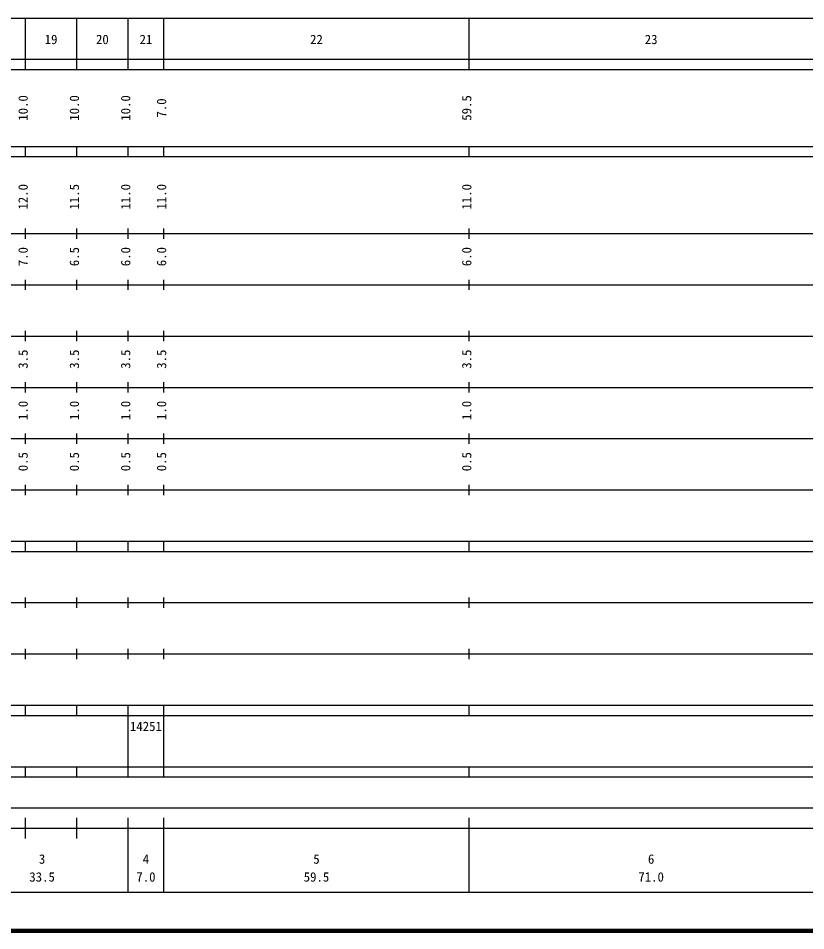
# Model space of a CAD drawing. Units: millimetres on the paper, enlarged 1000 times. Extents: x 40000 to 680000, y 20000 to 380000.
# Drawn here: x 280102 to 433646, y 20000 to 198000 of the extents above; entities that cross this region are included whole.
import ezdxf
from ezdxf.enums import TextEntityAlignment as Align

# ---------------------------------------------------------------- set-up
doc = ezdxf.new("R2010")
doc.units = ezdxf.units.MM
doc.header["$LTSCALE"] = 1000
doc.layers.add('M-TTL', color=2, linetype='Continuous', lineweight=140)
doc.layers.add('M-TTL-BAND', color=7, linetype='Continuous', lineweight=25)
doc.styles.add('ＭＳ ゴシック', font='')
doc.styles.get('ＭＳ ゴシック').set_extended_font_data('MS Gothic')

msp = doc.modelspace()

# ---------------------------------------------------------------- linework, layer by layer
at = {"layer": 'M-TTL'}
msp.add_line((40000, 20000), (680000, 20000), dxfattribs=at)
at = {"layer": 'M-TTL-BAND'}
for p, q in [((68000, 198000), (579000, 198000)), ((281500, 188000), (281500, 198000)), ((291500, 188000), (291500, 198000)), ((301500, 188000), (301500, 198000)), ((308500, 188000), (308500, 198000)), ((368000, 188000), (368000, 198000)), ((40000, 190000), (579000, 190000)), ((40000, 188000), (579000, 188000)), ((40000, 173000), (579000, 173000)), ((281500, 171000), (281500, 173000)), ((291500, 171000), (291500, 173000)), ((301500, 171000), (301500, 173000)), ((308500, 171000), (308500, 173000)), ((368000, 171000), (368000, 173000)), ((40000, 171000), (579000, 171000)), ((281500, 155000), (281500, 157000)), ((291500, 155000), (291500, 157000)), ((301500, 155000), (301500, 157000)), ((308500, 155000), (308500, 157000)), ((368000, 155000), (368000, 157000)), ((40000, 156000), (579000, 156000)), ((46000, 146000), (579000, 146000)), ((281500, 145000), (281500, 147000)), ((291500, 145000), (291500, 147000)), ((301500, 145000), (301500, 147000)), ((308500, 145000), (308500, 147000)), ((368000, 145000), (368000, 147000)), ((52000, 136000), (579000, 136000)), ((281500, 135000), (281500, 137000)), ((291500, 135000), (291500, 137000)), ((301500, 135000), (301500, 137000)), ((308500, 135000), (308500, 137000)), ((368000, 135000), (368000, 137000)), ((281500, 125000), (281500, 127000)), ((291500, 125000), (291500, 127000)), ((301500, 125000), (301500, 127000)), ((308500, 125000), (308500, 127000)), ((368000, 125000), (368000, 127000)), ((46000, 126000), (579000, 126000)), ((52000, 116000), (579000, 116000)), ((281500, 115000), (281500, 117000)), ((291500, 115000), (291500, 117000)), ((301500, 115000), (301500, 117000)), ((308500, 115000), (308500, 117000)), ((368000, 115000), (368000, 117000)), ((281500, 105000), (281500, 107000)), ((291500, 105000), (291500, 107000)), ((301500, 105000), (301500, 107000)), ((308500, 105000), (308500, 107000)), ((368000, 105000), (368000, 107000)), ((46000, 106000), (579000, 106000)), ((40000, 96000), (579000, 96000)), ((281500, 94000), (281500, 96000)), ((291500, 94000), (291500, 96000)), ((301500, 94000), (301500, 96000)), ((308500, 94000), (308500, 96000)), ((368000, 94000), (368000, 96000)), ((40000, 94000), (579000, 94000)), ((49000, 84000), (579000, 84000)), ((281500, 83000), (281500, 85000)), ((291500, 83000), (291500, 85000)), ((301500, 83000), (301500, 85000)), ((308500, 83000), (308500, 85000)), ((368000, 83000), (368000, 85000)), ((281500, 73000), (281500, 75000)), ((291500, 73000), (291500, 75000)), ((301500, 73000), (301500, 75000)), ((308500, 73000), (308500, 75000)), ((368000, 73000), (368000, 75000)), ((40000, 74000), (579000, 74000)), ((40000, 64000), (579000, 64000)), ((281500, 62000), (281500, 64000)), ((291500, 62000), (291500, 64000)), ((301500, 62000), (301500, 64000)), ((308500, 62000), (308500, 64000)), ((368000, 62000), (368000, 64000)), ((40000, 62000), (579000, 62000)), ((301500, 52000), (301500, 62000)), ((308500, 52000), (308500, 62000)), ((40000, 52000), (579000, 52000)), ((281500, 50000), (281500, 52000)), ((291500, 50000), (291500, 52000)), ((301500, 50000), (301500, 52000)), ((308500, 50000), (308500, 52000)), ((368000, 50000), (368000, 52000)), ((40000, 50000), (579000, 50000)), ((71000, 44000), (572000, 44000)), ((281500, 38000), (281500, 42000)), ((291500, 38000), (291500, 42000)), ((301500, 27500), (301500, 42000)), ((308500, 27500), (308500, 42000)), ((368000, 27500), (368000, 42000)), ((40000, 40000), (579000, 40000)), ((68000, 27500), (579000, 27500))]:
    msp.add_line(p, q, dxfattribs=at)

# ---------------------------------------------------------------- texts
at = {"layer": 'M-TTL-BAND', "style": 'ＭＳ ゴシック'}
for s, p in [('19', (286500, 192405)), ('20', (296500, 192405)), ('21', (305000, 192405)), ('22', (338250, 192405)), ('23', (403500, 192405)), ('3', (284750, 32523)), ('4', (305000, 32523)), ('5', (338250, 32523)), ('6', (403500, 32523)), ('33.5', (284750, 29033)), ('7.0', (305000, 29033)), ('59.5', (338250, 29033)), ('71.0', (403500, 29033))]:
    msp.add_text(s, height=1833, dxfattribs=at).set_placement(p, align=Align.BOTTOM_CENTER)
for s, p in [('10.0', (282500, 180500)), ('10.0', (292500, 180500)), ('10.0', (302500, 180500)), ('7.0', (309500, 180500)), ('59.5', (369000, 180500)), ('12.0', (282500, 163174)), ('11.5', (292500, 163174)), ('11.0', (302500, 163174)), ('11.0', (309500, 163174)), ('11.0', (369000, 163174)), ('7.0', (282500, 151500)), ('6.5', (292500, 151500)), ('6.0', (302500, 151500)), ('6.0', (309500, 151500)), ('6.0', (369000, 151500)), ('3.5', (282500, 131500)), ('3.5', (292500, 131500)), ('3.5', (302500, 131500)), ('3.5', (309500, 131500)), ('3.5', (369000, 131500)), ('1.0', (282500, 121500)), ('1.0', (292500, 121500)), ('1.0', (302500, 121500)), ('1.0', (309500, 121500)), ('1.0', (369000, 121500)), ('0.5', (282500, 111500)), ('0.5', (292500, 111500)), ('0.5', (302500, 111500)), ('0.5', (309500, 111500)), ('0.5', (369000, 111500))]:
    msp.add_text(s, height=1833, rotation=90, dxfattribs=at).set_placement(p, align=Align.BOTTOM_CENTER)
msp.add_text('14251', height=1833, dxfattribs=at).set_placement((301875, 58405), align=Align.BOTTOM_LEFT)

doc.saveas('drawing.dxf')
